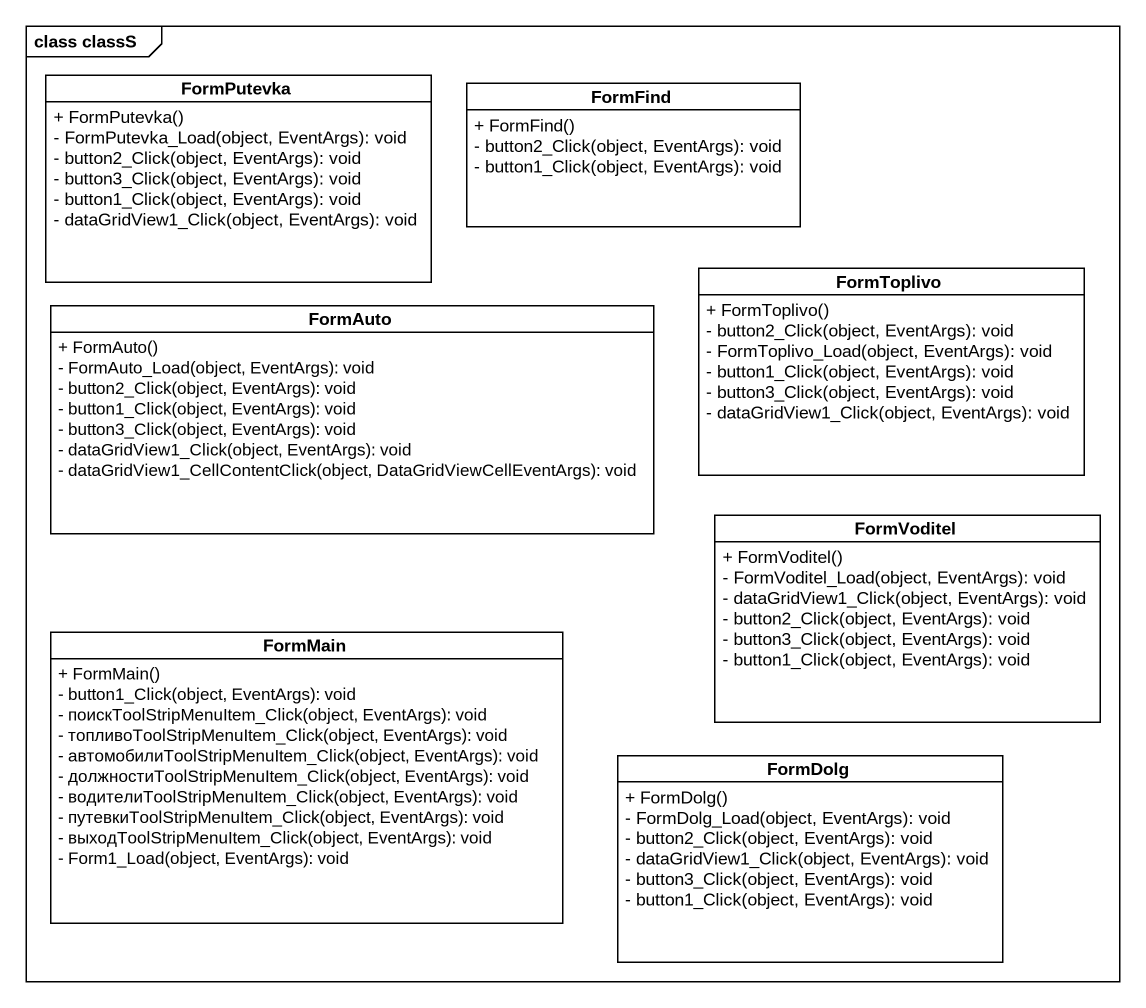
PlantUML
@startuml
mainframe class classS
hide circle
hide empty members
skinparam classAttributeIconSize 0
class FormPutevka {
  + FormPutevka()
  - FormPutevka_Load(object, EventArgs): void
  - button2_Click(object, EventArgs): void
  - button3_Click(object, EventArgs): void
  - button1_Click(object, EventArgs): void
  - dataGridView1_Click(object, EventArgs): void
}
class FormFind {
  + FormFind()
  - button2_Click(object, EventArgs): void
  - button1_Click(object, EventArgs): void
}
class FormAuto {
  + FormAuto()
  - FormAuto_Load(object, EventArgs): void
  - button2_Click(object, EventArgs): void
  - button1_Click(object, EventArgs): void
  - button3_Click(object, EventArgs): void
  - dataGridView1_Click(object, EventArgs): void
  - dataGridView1_CellContentClick(object, DataGridViewCellEventArgs): void
}
class FormToplivo {
  + FormToplivo()
  - button2_Click(object, EventArgs): void
  - FormToplivo_Load(object, EventArgs): void
  - button1_Click(object, EventArgs): void
  - button3_Click(object, EventArgs): void
  - dataGridView1_Click(object, EventArgs): void
}
class FormVoditel {
  + FormVoditel()
  - FormVoditel_Load(object, EventArgs): void
  - dataGridView1_Click(object, EventArgs): void
  - button2_Click(object, EventArgs): void
  - button3_Click(object, EventArgs): void
  - button1_Click(object, EventArgs): void
}
class FormMain {
  + FormMain()
  - button1_Click(object, EventArgs): void
  - поискToolStripMenuItem_Click(object, EventArgs): void
  - топливоToolStripMenuItem_Click(object, EventArgs): void
  - автомобилиToolStripMenuItem_Click(object, EventArgs): void
  - должностиToolStripMenuItem_Click(object, EventArgs): void
  - водителиToolStripMenuItem_Click(object, EventArgs): void
  - путевкиToolStripMenuItem_Click(object, EventArgs): void
  - выходToolStripMenuItem_Click(object, EventArgs): void
  - Form1_Load(object, EventArgs): void
}
class FormDolg {
  + FormDolg()
  - FormDolg_Load(object, EventArgs): void
  - button2_Click(object, EventArgs): void
  - dataGridView1_Click(object, EventArgs): void
  - button3_Click(object, EventArgs): void
  - button1_Click(object, EventArgs): void
}
@enduml
